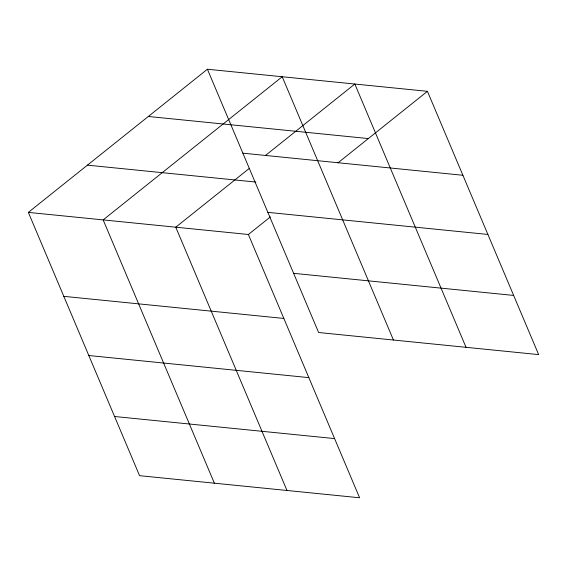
<?xml version="1.0" encoding="UTF-8"?>
<svg xmlns="http://www.w3.org/2000/svg" width="567" height="567" viewBox="0 0 567 567"><rect width="100%" height="100%" fill="white"/><g stroke="black" fill="none" stroke-linecap="round" stroke-linejoin="round"><path stroke-width="0.85" d="M28.35 212.391L248.381 234.49L359.591 497.769L139.567 475.678L28.35 212.391L207.409 69.231L427.433 91.322L538.65 354.609L318.619 332.51L207.409 69.231M249.388 168.335L175.77 227.197L286.987 490.483M265.299 155.613L354.829 84.029L466.039 347.316M248.381 234.49L270.367 216.913M337.904 162.906L427.433 91.322M148.32 116.476L368.344 138.568M242.867 153.182L462.899 175.274M87.438 165.153L255.852 182.064M267.865 212.356L487.896 234.454M293.621 273.329L513.652 295.428M63.809 296.343L283.84 318.441M88.813 355.523L308.838 377.622M114.569 416.497L334.594 438.589M393.434 340.023L282.217 76.743L103.159 219.904L214.376 483.19"/></g></svg>
